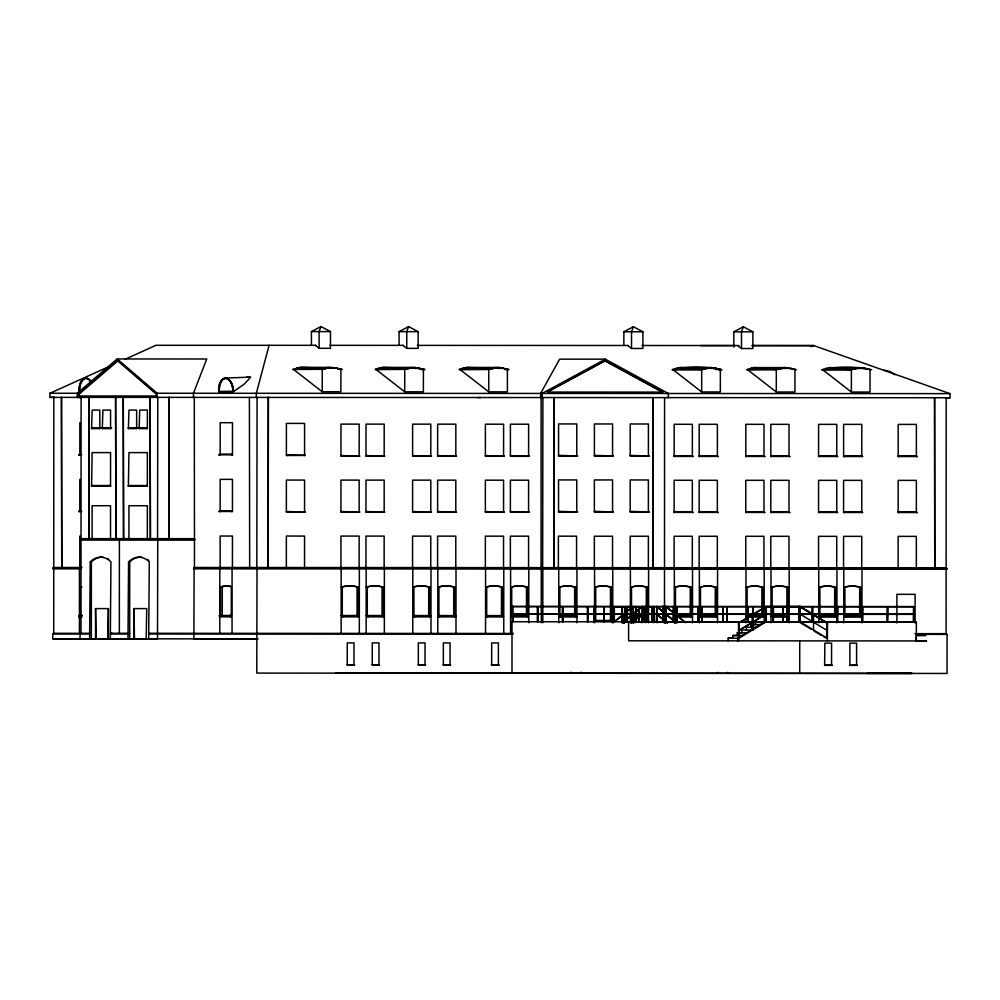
<?xml version="1.0" encoding="UTF-8"?>
<svg xmlns="http://www.w3.org/2000/svg" width="1000" height="1000" viewBox="0 0 1000 1000"><rect width="100%" height="100%" fill="white"/><g stroke="black" fill="none" stroke-linecap="round" stroke-linejoin="round"><path stroke-width="1.5" d="M54.65 397.388L50 397.388L50 393.263L112.163 365.125M258.15 638.875L52.763 638.8L52.775 634L53.725 633.312L79.412 633.312L79.438 568.837M81.975 567.475L53.75 567.475L52.8 568.15L52.8 568.837L80.913 568.837M53.725 633.312L53.75 568.837M53.75 567.475L53.812 397.388M81.825 397.362L77.275 397.362L77.275 393.25L117.175 358.95L206.762 359L193.438 393.263L193.438 397.388M78.037 395.988L78.037 394.113L117.175 360.475L156.275 394.113L156.275 395.988L78.037 395.988L79.175 395.988L79.175 394.113L118.312 360.475M79.812 479.363L79.8 511.488L78.662 511.488L79.8 510.8M79.837 422.7L79.825 454.812L78.688 454.812L79.825 454.125M80.188 616.8L79.05 616.8L79.05 615.475L82.125 615.475M79.112 391.688L79.112 391.688A12.912 7.212 86.6 0 1 82.95 379.113A12.912 7.212 86.6 0 1 91.175 382.1M79.787 567.475L79.8 536.038M80.037 638.775L80.05 633.975L81 633.288L91.337 633.288M80.188 615.475L80.2 587.1A34.288 19.175 -90 0 1 81.075 586.688M194.112 567.475L946.125 567.837L947.075 569.2L193.538 568.837L194.45 567.475L194.462 538.663L81.025 538.65L80.075 540.013L157.738 540.013L157.513 638.775L52.763 638.8M81 633.288L81.025 540.013M81.025 538.65L81.088 397.362M89.625 638.775L90.225 561.875A39.1 21.862 -90 0 1 110.938 561.875L110.337 638.775M91.337 638.775L91.363 561.875A39.1 21.862 -90 0 1 103.513 557.337M91.562 486.213L110.538 486.213L110.55 452.6L92.137 452.6L91.562 486.213L91.562 485.525L110.538 485.525M91.587 428.6L99.825 428.6L99.825 410.087L92.163 410.087L91.587 428.6L91.587 427.912L100.962 427.912M92.112 538.65L92.125 505.725L110.525 505.725L110.525 538.65M95.55 638.775L95.562 608.6L108.413 608.6L108.4 638.775M96.125 638.775L95.562 608.6M99.25 427.912L99.825 428.6M102.325 428.6L110.562 428.6L110.562 410.087L102.9 410.087L102.325 428.6L102.325 427.912L111.7 427.912M107.825 638.775L108.413 608.6M109.975 485.525L110.538 486.213M109.987 427.912L110.562 428.6M119.35 633.288L119.388 540.013M127.987 638.775L128.575 561.875A39.1 21.862 -90 0 1 149.288 561.875L148.688 638.775M128.375 486.213L147.35 486.213L147.363 452.6L128.963 452.6L128.375 486.213L128.375 485.525L147.35 485.525M128.4 428.6L136.637 428.6L136.65 410.087L128.975 410.087L128.4 428.6L128.4 427.912L137.775 427.912M128.925 538.65L128.938 505.725L147.35 505.725L147.338 538.65M129.688 638.775L129.713 561.875A39.1 21.862 -90 0 1 141.862 557.337M133.9 638.775L133.912 608.6L146.762 608.6L146.175 638.775M134.475 638.775L133.912 608.6M136.075 427.912L136.637 428.6M139.137 428.6L147.375 428.6L147.387 410.087L139.713 410.087L139.137 428.6L139.137 427.912L147.375 427.912M146.788 485.525L147.35 486.213M146.812 427.912L147.375 428.6M117.175 358.95L157.05 393.25L157.05 397.362L950 397.75L950 393.638L813.787 345.588L752.913 345.55M168.925 397.375L168.875 538.65L169.163 397.375M194.112 568.837L193.9 638.8L256.988 638.8M194.288 397.388L194.462 538.663M218.713 391.825L218.713 391.688A12.912 7.212 86.6 0 1 225.362 378.05L250.7 377.125L244.15 384.2L233.137 391.825L218.713 391.825L233.375 391.675M219.037 511.488L220.175 510.8L232.438 510.8L231.3 511.488L232.438 511.488L232.45 479.363L220.175 479.363L220.175 511.488L219.037 511.488L232.438 511.488M219.05 454.812L220.188 454.125L232.463 454.125L231.325 454.812L232.463 454.812L232.475 422.7L220.2 422.7L220.188 454.812L219.05 454.812L232.463 454.812M231.462 615.475L219.425 615.475L219.425 616.8L231.3 616.8L231.3 587.1A34.288 19.175 -90 0 0 220.562 587.1L220.562 615.475M219.788 633.312L219.812 568.837M220.15 567.475L220.162 536.038L232.438 536.038L232.425 567.475M230.35 586.075A34.288 19.175 -90 0 0 222.275 587.1L222.262 615.475L219.425 615.475M230.162 616.8L230.162 615.475L231.3 615.475M232.05 633.312L232.075 568.837M233.137 391.825L233.137 391.688A12.912 7.212 86.6 0 0 225.362 378.05M249.4 397.388L249.675 567.475M256.325 397.388L256.337 393.263L269.088 345.3M256.825 568.837L257.075 397.388M257.013 568.837L256.788 673.088L947.038 673.45L947.062 634.362L946.1 633.675L914.938 633.663M268.212 397.388L268.15 567.475L268.438 397.388M286.35 567.487L286.35 536.05L304.55 536.062L304.538 567.5M287.137 512.188L286.363 511.5L305.325 512.062L286.363 512.188L286.375 480.062L304.575 480.075L304.562 512.2M287.15 455.525L286.388 454.837L305.35 455.387L286.388 455.525L286.4 423.4L304.587 423.413L304.575 455.525M311.425 345.262L311.425 331.6L320.95 326.55L330.475 331.613L330.462 348.312L319.088 348.3L315.262 345.325M319.088 348.3L319.1 331.6L320.95 326.55M340.875 369.288L340.875 391.775L322.225 391.763L322.225 369.275L332.188 367.362L300.163 367.362L292.625 369.513L322.863 369.275L327.062 368.15L296.512 368.15L322.225 369.275M340.925 567.513L340.938 536.087L359.137 536.087L359.125 567.525M341.138 633.35L341.163 568.888M341.712 512.212L340.95 511.525L359.913 512.087L340.95 512.212L340.962 480.1L359.15 480.112L359.137 512.225M341.737 456.225L340.975 455.55L359.925 456.1L340.962 456.225L340.975 424.113L359.175 424.125L359.162 456.238M358.2 616.85L358.212 587.163A34.288 28.425 -90 0 0 342.287 587.15L342.275 616.838L358.963 616.85L358.963 615.525L341.125 615.525M343.05 616.838L343.05 615.525M347.025 664.812L354.575 664.812L347.4 665.088M347.25 664.812L347.262 642.862L353.963 642.862L353.963 664.812M357.05 615.525L357.062 587.163L358.212 587.163M359.325 633.362L359.35 568.9M365.95 567.525L365.962 536.1L384.15 536.1L384.137 567.537M366.15 633.362L366.175 568.9M366.737 512.225L365.962 511.538L384.925 512.1L365.962 512.225L365.975 480.112L384.175 480.125L384.162 512.238M366.75 456.238L365.988 455.562L384.95 456.112L365.988 456.238L366 424.125L384.188 424.137L384.175 456.25M383.212 616.862L383.225 587.175A34.288 28.425 -90 0 0 367.3 587.163L367.3 616.85L383.988 616.862L383.988 615.55L366.15 615.538M368.062 616.85L368.062 615.538M372.038 664.825L379.588 664.825L372.425 665.1M372.262 664.825L372.275 642.875L378.988 642.875L378.975 664.825M382.062 615.55L382.075 587.175A34.288 28.425 90 0 0 370.1 586.138M384.35 633.375L384.375 568.913M399.087 345.312L399.087 331.65L408.612 326.6L418.137 331.662L418.125 348.363L406.75 348.35L402.925 345.363M411.037 367.5L423.387 369.325L423.375 391.825L404.725 391.812L404.738 369.312L414.688 367.413L424.95 369.55L421.863 369.55M406.75 348.35L406.763 331.65L408.612 326.6M412.575 567.55L412.575 536.125L430.775 536.125L430.763 567.562M412.775 633.387L412.8 568.925M413.363 512.25L412.587 511.562L431.55 512.125L412.587 512.25L412.6 480.138L430.8 480.15L430.788 512.263M413.375 456.262L412.612 455.588L431.575 456.138L412.612 456.262L412.625 424.15L430.812 424.162L430.8 456.275M414.688 616.875L414.688 615.562M418.1 664.85L425.637 664.85L418.475 665.125M418.325 664.85L418.325 642.9L425.037 642.9L425.025 664.85M428.688 615.575L428.7 587.2A34.288 28.425 90 0 0 414.075 586.775M429.837 616.888L429.85 587.2A34.288 28.425 -90 0 0 413.925 587.188L413.925 616.875L430.6 616.888L430.613 615.575L413.925 615.562M430.975 633.4L430.988 568.938M437.587 567.562L437.6 536.138L455.788 536.138L455.788 567.575M437.788 633.4L437.812 568.938M438.375 512.263L437.612 511.575L456.562 512.137L437.612 512.263L437.612 480.15L455.812 480.163L455.8 512.275M438.4 456.287L437.625 455.6L456.587 456.15L437.625 456.287L437.638 424.162L455.838 424.175L455.825 456.287M439.7 616.888L439.7 615.575M443.113 664.862L450.662 664.862L443.5 665.138M443.338 664.862L443.35 642.913L450.062 642.913L450.05 664.862M453.713 615.588L453.713 587.212A34.288 28.425 90 0 0 439.1 586.788M454.862 616.9L454.862 587.212A34.288 28.425 -90 0 0 438.95 587.2L438.938 616.888L455.625 616.9L455.625 615.588L437.788 615.575M455.988 633.413L456.012 568.95M485.35 567.587L485.363 536.163L503.55 536.163L503.537 567.6M485.55 633.425L485.575 568.962M486.138 512.288L485.363 511.6L504.325 512.163L485.363 512.288L485.375 480.175L503.575 480.188L503.562 512.3M486.15 456.312L485.387 455.625L504.35 456.175L485.387 456.312L485.4 424.188L503.6 424.2L503.587 456.312M487.463 616.912L487.463 615.6M507.388 369.375L507.388 391.863L488.738 391.85L488.738 369.363L498.7 367.45L503.825 368.237L498.562 368.237M491.675 664.887L491.675 642.938L498.387 642.938L498.375 664.887M501.463 615.612L501.475 587.238A34.288 28.425 90 0 0 486.863 586.812M502.612 616.925L502.625 587.238A34.288 28.425 -90 0 0 486.712 587.225L486.7 616.912L503.387 616.925L503.387 615.612L486.7 615.6M503.75 633.438L503.775 568.975M510.363 567.6L510.375 536.175L528.575 536.175L528.562 567.612M510.575 633.438L510.6 568.975M511.15 512.3L510.387 511.613L529.35 512.175L510.387 512.3L510.4 480.188L528.587 480.2L528.575 512.312M511.175 456.325L510.4 455.637L529.362 456.188L528.6 456.325L528.612 424.212L510.412 424.2L510.4 456.325L529.362 456.325M511.987 673.188L512 621.75L916.338 621.912L916.338 640.938M512.425 621.75L512.425 606.388L913.763 606.55L913.625 621.912M512.65 621.75L512.587 606.388M512.8 621.75L512.425 606.663L913.4 606.825M526.487 615.625L526.5 587.25A34.288 28.425 90 0 0 511.875 586.825M527.638 616.938L527.65 587.25A34.288 28.425 -90 0 0 511.725 587.238L511.712 616.925L528.4 616.938L528.4 615.625L511.712 615.612M528.775 622.712L528.787 568.987M537.438 621.775L537.45 606.675M537.663 621.775L537.6 606.675M537.825 621.775L537.825 606.675M540.625 397.537L540.625 393.413L559.637 359.162L605.275 359.162L668.375 393.488L668.375 397.6L666.85 397.6M541.062 567.625L541.125 397.537M541.275 622.712L541.3 567.625M542.15 397.537L542.15 393.413L605.275 359.162M542.65 568.987L542.9 397.537M542.812 622.712L542.837 568.987M553.975 567.625L554.038 397.537M554.2 567.625L554.263 397.537M558.375 567.612L558.387 536.175L576.575 536.188L576.562 567.625M558.737 622.725L558.75 569M559.312 512.05L558.538 511.362L577.5 511.912L558.538 512.05L558.55 479.925L576.75 479.938L576.737 512.05M559.325 456.062L558.562 455.375L577.525 455.938L558.562 456.062L558.575 423.938L576.775 423.95L576.763 456.075M576.562 616.962L559.875 616.95L559.888 587.263A34.288 28.425 -90 0 1 575.8 587.275L575.788 616.962L576.562 616.962L576.562 615.65L559.875 615.638M560.638 615.638L560.638 616.95L559.875 616.95M562.463 621.788L562.463 606.7M562.688 621.788L562.612 606.7M562.837 621.788L562.85 606.7M570.875 673.225L570.875 672.412M571.487 673.225L571.487 672.412M574.637 615.65L574.65 587.275A34.288 28.425 90 0 0 562.675 586.237M576.925 622.737L576.95 569.012M580.688 673.225L580.688 672.412M581.3 673.225L581.3 672.412M587.475 621.8L587.475 606.712M587.7 621.8L587.638 606.712M587.863 621.8L587.863 606.712M593.812 622.513L593.825 606.462M594.05 606.462L593.812 621.825M594.2 621.825L594.2 606.737M594.338 567.65L594.35 536.213L612.55 536.225L612.537 567.663M594.55 622.737L594.575 569.012M595.125 512.062L594.362 511.375L613.325 511.938L594.362 512.062L594.375 479.95L612.575 479.95L612.562 512.075M595.15 456.075L594.388 455.387L613.35 455.95L594.388 456.075L594.4 423.963L612.587 423.975L612.575 456.087M603.987 621.825L604 606.737M604.15 606.737L604.138 621.825L604.375 606.737M610.462 620.462L610.475 587.288A34.288 28.425 -90 0 0 595.85 586.862M611.625 587.288L611.613 620.462L595.688 620.462L595.7 587.288A34.288 28.425 -90 0 1 611.625 587.288L610.475 587.288M611.812 621.838L611.812 606.475M612.038 622.525L612.038 606.475M612.188 621.838L612.2 606.75M612.487 621.812L612.5 606.725M612.725 621.812L612.65 606.725M612.75 622.75L612.762 569.025M613.962 621.825L613.962 606.737M614.188 621.825L614.125 606.737M614.338 621.825L614.35 606.737M621.975 621.838L621.987 606.75M622.212 621.838L622.137 606.75M622.362 621.838L622.362 606.75M623.85 345.438L623.862 331.775L633.387 326.712L642.9 331.775L642.9 348.475L631.525 348.475L627.688 345.487M623.9 623.025L624.138 613.837L624.288 622.975M624.062 623.025L624.138 613.837M624.7 621.825L624.7 606.737M624.925 621.825L624.862 606.737M625.075 621.825L625.087 606.737M626.725 621.75L626.888 606.388M626.95 621.75L627.112 606.663M628.6 621.75L628.6 640.788L926.575 640.938L916 640.938L916.338 635.625L925.788 635.625M630.163 567.663L630.175 536.237L648.375 536.237L648.363 567.675M630.375 622.762L630.4 569.038M630.95 512.087L630.188 511.4L649.15 511.95L630.95 511.95M630.975 456.1L630.2 455.412L649.163 455.975L630.2 456.1L630.212 423.975L648.413 423.988L648.4 456.112M631.525 348.475L631.525 331.775L633.387 326.712M648.2 617L631.512 616.987L631.525 587.3A34.288 28.425 -90 0 1 647.45 587.312L647.438 617L648.2 617L648.2 615.688L631.512 615.675M631.95 621.838L632.112 606.75L632.175 621.838M632.337 606.75L632.337 621.838L631.388 622.513M632.913 622.513L632.913 606.462L613.488 622.337M633.15 606.737L632.987 621.825L632 622.513M633.263 623.025L633.65 613.837L633.65 622.975M633.413 623.025L633.5 613.837M635.125 622.513L635.125 621.825M635.588 621.825L635.6 606.737M635.75 622.513L635.763 606.462M635.975 621.825L635.975 606.462M638.65 621.825L638.65 606.737M638.875 621.825L638.812 606.737M639.025 621.825L639.038 606.737M642.113 622.513L642.275 606.462L622.85 622.612M642.35 621.825L642.513 606.737M642.7 606.75L642.688 621.838L641.825 622.513M642.913 621.838L642.85 606.75M643.075 621.838L643.075 606.75M644.963 622.513L644.963 606.737M645.188 621.825L645.125 606.462M645.337 621.825L645.35 606.462M645.562 622.513L645.562 621.825M646.287 615.688L646.3 587.312A34.288 28.425 90 0 0 631.675 586.888M646.775 622.513L646.787 606.462M647 621.825L646.95 606.462M647.15 621.825L647.175 606.462M648.375 512.087L648.388 479.975L630.2 479.963L630.188 512.087L649.15 512.087M648.575 622.775L648.587 569.05M651.75 621.775L651.9 606.675M651.975 621.775L651.975 606.675M652.125 621.775L652.125 606.675M652.913 567.675L653.2 397.587L653.138 567.675M653.35 622.525L653.35 621.838M653.575 621.838L653.725 606.475M653.962 622.525L653.95 606.475M656.413 621.838L656.8 606.75L675.9 622.638M656.637 621.838L656.637 606.475L676.988 622.962M656.787 622.525L656.8 606.475L676.05 622.638M662.925 621.838L662.925 606.475M663.088 606.475L663.15 622.525L663.312 606.475M663.775 622.525L663.775 621.838M664.488 622.775L664.513 569.05M664.575 397.6L664.513 567.688L665.462 569.05L663.925 569.05M664.762 621.838L665.138 606.75L662.925 606.75M664.987 622.525L664.975 606.475M665.138 621.838L665.138 606.475M665.263 623L665.425 613.862M665.487 623.05L665.263 613.862M665.763 621.838L666.15 606.75M666 622.525L666 606.475L685.413 622.375M666.15 621.838L666.15 606.475M672.95 621.838L673.1 606.75M674.112 567.688L674.125 536.263L692.325 536.263L692.312 567.7M674.137 512.388L674.15 480.275L692.337 480.288L692.337 512.4L693.1 512.4L692.337 511.712L674.137 511.7L674.9 512.25L674.137 512.388L693.1 512.4M674.163 456.413L674.163 424.288L692.362 424.3L692.35 456.413L693.112 456.413L692.35 455.725L674.163 455.725L674.925 456.275L674.163 456.413L693.112 456.413M674.325 622.788L674.35 569.062M674.625 623L674.775 613.862L674.85 623.05M692.15 617.025L675.462 617.013L675.475 587.325A34.288 28.425 -90 0 1 691.4 587.337L691.388 617.025L692.15 617.025L692.15 615.712L674.312 615.7M676.237 615.7L676.237 617.013L675.462 617.013M676.762 621.788L676.762 606.7M676.988 621.788L676.925 606.7M677.138 621.788L677.15 606.7M691.4 587.337L690.25 587.337L690.238 615.712L692.15 615.712M692.525 622.8L692.537 569.075M697.962 621.85L698.125 606.763M698.188 621.85L697.962 606.763M699.137 567.7L699.15 536.275L717.337 536.275L717.325 567.712M699.15 512.4L699.163 480.288L717.362 480.3L717.35 512.413L718.112 512.413L717.35 511.725L699.15 511.712L699.925 512.263L699.15 512.4L718.112 512.413M699.175 456.425L699.188 424.3L717.375 424.312L717.375 456.425L718.138 456.425L717.375 455.737L699.175 455.737L699.938 456.287L699.175 456.425L718.138 456.425M699.35 622.8L699.362 569.075M700.487 617.025L700.5 587.337A34.288 28.425 -90 0 1 716.413 587.35L716.4 617.038L717.175 617.038L717.175 615.725L699.338 615.712L701.25 615.712L701.25 617.025L700.487 617.025L717.175 617.038M706.525 368.35L701.4 369.7L672.087 369.712C687.475 366.163 704.712 366.388 720.35 369.487L720.337 391.975L701.688 391.962L701.7 369.475L711.65 367.562L721.912 369.712L718.825 369.712M701.775 621.8L701.787 606.712M702.013 621.8L701.938 606.712M702.163 621.8L702.163 606.712M703.288 586.312A34.288 28.425 90 0 1 715.263 587.35L715.25 615.725L717.175 615.725M717.562 673.312L717.562 672.487M717.537 622.812L717.562 569.087M718.175 673.312L718.175 672.487M722.975 621.862L723.138 606.775M723.213 621.862L722.987 606.775M726.8 621.812L726.8 606.725M727.025 621.812L726.95 606.725M727.175 621.812L727.188 606.725M727.387 673.312L727.387 672.487M728 673.312L728 672.487M728.175 640.837L728.188 638.263L739.475 638.275M742.675 635.525L732.738 635.525L732.725 638.275L728.188 638.263M733.825 347.013L733.838 331.825L743.363 326.775L752.875 331.838L752.875 348.537L741.5 348.525L737.663 345.55M747.225 632.788L737.288 632.788L737.275 635.525L732.738 635.525M737.625 640.837L737.625 638.263L764.925 621.825M738.763 640.837L738.625 622.913L766.075 606.462L765.913 621.825M738.838 638.263L738.85 623.038M741.5 348.525L741.5 331.825L743.363 326.775M745.763 567.725L745.775 536.3L763.962 536.3L763.95 567.737M745.775 512.425L745.788 480.312L763.988 480.325L763.975 512.438L764.737 512.438L763.975 511.75L745.775 511.737L746.55 512.288L745.775 512.425L764.737 512.438M745.8 456.45L745.812 424.325L764 424.338L763.988 456.45L764.762 456.45L763.988 455.763L745.8 455.763L746.562 456.312L745.8 456.45L764.762 456.45M745.962 622.825L745.987 569.1M746.375 630.05L746.375 627.3L757.675 627.312M747.113 617.05L747.113 587.362A34.288 28.425 -90 0 1 763.037 587.375L763.025 617.062L763.8 617.062L763.8 615.75L745.962 615.737L747.875 615.737L747.875 617.05L747.113 617.05L763.8 617.062M748 621.875L748.15 606.788M748.225 621.875L748.225 606.788M748.375 621.875L748 606.788M750.925 627.312L750.925 624.562L760.875 624.562M752.262 630.05L752.425 614.963M752.487 630.05L752.65 614.825L752.638 630.05M752.95 621.825L753.112 606.737M753.175 621.825L753.325 606.462M755.475 621.825L755.475 624.562L750.925 624.562M749.912 586.337A34.288 28.425 90 0 1 761.888 587.375L761.875 615.75L763.8 615.75M764.163 622.837L764.188 569.113M766.287 621.825L766.3 606.737M770.775 567.737L770.788 536.312L788.988 536.312L788.975 567.75M770.8 512.438L770.812 480.325L789 480.337L788.988 512.45L789.762 512.45L788.988 511.763L770.8 511.75L771.562 512.3L770.8 512.438L789.762 512.45M770.812 456.463L770.825 424.338L789.025 424.35L789.013 456.463L789.775 456.463L789.013 455.775L770.812 455.775L771.587 456.325L770.812 456.463L789.775 456.463M770.987 622.837L771 569.113M772.125 617.062L772.138 587.375A34.288 28.425 -90 0 1 788.05 587.388L788.05 617.075L788.812 617.075L788.812 615.763L770.975 615.75L772.887 615.75L772.887 617.062L772.125 617.062L788.812 617.075M773.012 621.888L773.4 606.8L773.4 621.9M773.238 621.9L773.175 606.8M790.763 368.4L794.95 369.525L794.95 392.013L776.3 392.013L776.3 369.513L785.625 367.6L796.513 369.75M782.9 621.838L783.288 606.737L783.288 621.838M783.138 621.838L783.062 606.737M774.925 586.35A34.288 28.425 90 0 1 786.9 587.388L786.9 615.763L788.812 615.763M787.163 621.838L787.325 606.475M787.4 621.838L787.4 606.75M787.55 621.838L787.175 606.75M789.175 622.85L789.2 569.125M799.175 621.912L799.175 606.825L800.062 606.75M799.4 621.912L799.388 606.55M799.55 621.912L799.538 606.55M799.725 673.35L799.737 640.612M799.675 621.838L799.675 606.75M799.9 621.838L799.912 606.475L827.35 623.225L827.337 638.312L800.05 621.838L800.062 606.475L765.913 606.462M812.188 621.85L812.575 606.763L812.562 621.85M812.412 621.85L812.337 606.763M813.55 614.987L813.538 630.075M818.538 567.762L818.55 536.337L836.737 536.35L836.725 567.775M818.562 512.463L818.562 480.35L836.762 480.363L836.75 512.475L837.513 512.475L836.75 511.788L818.562 511.788L819.325 512.463L818.562 512.463L837.513 512.475M818.575 456.488L818.587 424.363L836.787 424.375L836.775 456.488L837.537 456.488L836.775 455.812L818.575 455.8L819.338 456.35L818.575 456.488L837.537 456.488M818.75 622.863L818.763 569.138M836.575 617.1L819.887 617.087L819.9 587.4A34.288 28.425 -90 0 1 835.812 587.413L835.8 617.1L836.575 617.1L836.575 615.788L820.188 615.775M832.175 665.337L824.625 665.337L831.8 665.062M827.113 638.312L827.35 622.95L827.337 640.888M831.562 665.062L831.575 643.112L824.862 643.112L824.625 665.337M820.05 586.987A34.288 28.425 90 0 1 834.663 587.413L834.65 615.788L836.575 615.788M836.938 622.875L836.963 569.15M837.2 621.862L837.588 606.775L837.588 621.862M837.425 621.862L837.362 606.775M843.55 567.775L843.562 536.35L861.762 536.362L861.75 567.788M843.575 512.475L843.587 480.363L861.775 480.375L861.762 512.487L862.537 512.487L861.762 511.8L843.575 511.8L844.338 512.475L843.575 512.475L862.537 512.487M843.6 456.5L843.6 424.375L861.8 424.387L861.787 456.5L862.55 456.5L861.787 455.825L843.6 455.812L844.362 456.5L843.6 456.5L862.55 456.5M843.763 622.875L843.787 569.15M861.587 617.112L844.9 617.1L844.912 587.413A34.288 28.425 -90 0 1 860.837 587.425L860.825 617.112L861.587 617.112L861.587 615.8L845.2 615.788M857.2 665.35L849.65 665.35L856.812 665.075M849.875 665.075L849.887 643.125L856.587 643.125L856.587 665.075M856.213 368.425L851.075 369.775L821.775 369.787C837.163 366.25 854.4 366.463 870.037 369.562L870.025 392.062L851.375 392.05L851.388 369.55L861.338 367.65L871.6 369.787M845.062 587A34.288 28.425 90 0 1 859.688 587.425L859.675 615.8L861.587 615.8M861.963 622.888L861.975 569.163M862.225 621.875L862.613 606.788L862.6 621.875M862.45 621.875L862.375 606.788M887.237 621.888L887.625 606.8L887.613 621.9M887.463 621.9L887.4 606.8M896.9 622.987L896.912 594.325L915.1 594.338L915.1 623M898.138 567.812L898.15 536.375L916.338 536.388L916.338 567.812M898.162 512.513L898.175 480.387L916.363 480.4L916.35 512.525L917.125 512.525L916.35 511.838L898.162 511.825L898.925 512.513L898.162 512.513L917.125 512.525M898.175 456.525L898.188 424.412L916.388 424.412L916.375 456.538L917.138 456.538L916.375 455.85L898.175 455.838L898.95 456.525L898.175 456.525L917.138 456.538M913.388 621.912L913.55 606.825M946.1 633.675L946.125 569.2M946.188 397.75L946.125 567.837L947.075 568.525L193.538 568.15M218.888 391.375L218.9 388.275A12.6 7.037 86.6 0 1 225.375 378.375A12.6 7.037 86.6 0 1 232.662 388.275L233.5 391.337L233.238 388.25A12.6 7.037 86.6 0 0 225.938 378.338A12.6 7.037 86.6 0 0 219.462 388.25L218.888 391.375L233.5 391.337M613.488 622.612L632.913 606.737M621.925 622.938L642.125 606.462M623 622.612L642.275 606.737M631.275 622.938L642.125 614.012M631.438 622.938L642.275 614.012M632.638 622.212L642.275 614.288M641.2 622.513L642.113 621.825M766.062 614.012L738.775 630.45M738.763 638.263L766.062 621.825L766.15 606.737L738.625 623.175L738.612 638.263M548.025 391.312L605.275 360.662L663.088 392.113L547.45 392.05L605.275 360.662M124.875 359.375L155.95 345.3L315.912 345.325M810.863 346.613L813.787 345.588L751.8 345.588M405.363 369.312L409.562 368.2L379.012 368.2L375.125 369.55L405.363 369.312L375.8 369.312L404.725 391.812M489.375 369.363L493.562 368.237L463.025 368.237L459.125 369.6L489.375 369.363L459.812 369.363L488.738 391.85M776.938 369.513L786.263 367.6L754.237 367.6L746.688 369.75L776.938 369.513L747.375 369.513L776.3 392.013M321.925 369.5L322.863 369.275M414.688 367.413L382.663 367.413L379.012 368.2L404.738 369.312M498.7 367.45L466.675 367.45L463.025 368.237L488.738 369.363M246.838 377.125L249.575 376.6M332.05 368.363L336.688 368.15L342.438 369.513M414.55 368.413L419.188 368.2M498.562 368.45L503.2 368.237L508.95 369.6L505.875 369.6M713.062 368.5L716.15 368.35M327.013 367.5L337.312 368.15L332.062 368.15M495.037 367.55L503.2 368.237M785.625 367.6L759.912 368.4L754.237 367.6L780.5 368.387M311.425 331.6L330.475 331.613M399.087 331.65L418.137 331.662M642.9 331.775L623.862 331.775M752.875 331.838L733.838 331.825M329.963 345.325L403.312 345.363M417.362 345.375L628.062 345.487M642.1 345.5L738.875 345.55M700.65 345.588L734.75 345.588M711.65 367.562L679.638 367.562L705.9 368.35M861.338 367.65L829.312 367.65L855.575 368.425M414.562 368.2L419.812 368.2M716.787 368.35L675.987 368.35L701.7 369.475M791.388 368.4L750.588 368.387L776.3 369.513M866.462 368.438L825.662 368.425L851.388 369.55M337.837 369.288L341.512 369.288M420.337 369.325L424.012 369.325M504.35 369.375L508.025 369.375M702.325 369.475L672.763 369.475L701.688 391.962M715.775 369.487L720.975 369.487M794.95 369.525L795.588 369.525M852.013 369.55L822.45 369.55L851.375 392.05M870.037 369.562L870.662 369.562M77.95 393.263L50 393.263L53.1 393.263M950 393.638L157.05 393.25M666.85 393.488L668.375 393.488M78.037 394.113L79.175 394.113M77.275 397.362L157.787 397.362L157.55 540.013L194.85 540.037M50 397.388L82.125 397.388M477.475 397.562L480.588 397.562M945.362 397.75L950 397.75M78.688 454.812L81.75 454.675M559.325 455.925L577.525 455.938M595.15 455.938L613.35 455.95M630.975 455.962L649.163 455.975M78.662 511.488L81.737 511.35M559.312 511.912L577.5 511.912M595.125 511.925L613.325 511.938M80.075 539.325L194.85 539.35M90.225 561.875L91.363 561.875M128.575 561.875L129.713 561.875M52.8 568.15L80.913 568.15M342.287 587.15L341.138 587.15A34.288 28.425 90 0 1 357.062 587.163M80.2 587.1L81.912 587.1M220.562 587.1L222.275 587.1M367.3 587.163L366.15 587.163A34.288 28.425 90 0 1 368.775 586.4M382.075 587.175L383.225 587.175M428.7 587.2L429.85 587.2M453.713 587.212L454.862 587.212M501.475 587.238L502.625 587.238M526.5 587.25L527.65 587.25M574.65 587.275L575.8 587.275M646.3 587.312L647.45 587.312M675.475 587.325L674.325 587.325A34.288 28.425 90 0 1 690.25 587.337M700.5 587.337L699.35 587.337A34.288 28.425 90 0 1 701.963 586.575M715.263 587.35L716.413 587.35M747.113 587.362L745.962 587.362A34.288 28.425 90 0 1 748.575 586.6M761.888 587.375L763.037 587.375M772.138 587.375L770.987 587.375A34.288 28.425 90 0 1 773.6 586.613M786.9 587.388L788.05 587.388M834.663 587.413L835.812 587.413M859.688 587.425L860.837 587.425M611.812 606.75L653.962 606.75M512.425 613.938L913.763 614.087M512.425 614.212L913.612 614.362M593.825 614.288L653.962 614.288M656.637 614.3L666.275 622.238M662.925 614.288L665.15 614.288M765.913 614.275L738.775 630.725M79.05 615.475L81.9 615.475M819.887 615.775L820.65 615.775L820.65 617.087L819.887 617.087M844.9 615.788L845.675 615.788L845.675 617.1L844.9 617.1M79.05 616.8L82.125 616.8M631.512 616.987L632.275 616.987M626.3 621.75L916.338 621.912M753.125 630.05L741.825 630.05L741.825 632.788L737.288 632.788M827.188 630.5L799.9 614.025M149.262 633.288L513.263 633.45M112.05 633.288L110.913 633.288L129.688 633.288M52.775 634L89.637 633.975M110.337 633.975L127.987 633.975M148.688 633.975L512.975 634.125M915.938 634.338L947.062 634.362M827.337 638.312L823.925 636.938M335.475 673.125L912.237 673.413L867.25 673.413M466.675 367.45L492.938 368.237M382.663 367.413L408.925 368.2M300.163 367.362L326.425 368.15M604.513 360.662L662.325 392.113M800.062 606.475L827.35 622.95M799.912 606.75L827.188 623.225M798.913 621.838L806.875 626.65M808.012 627.337L811.413 629.388M813.688 630.763L821.65 635.575M666.612 621.838L667.525 622.525M666 621.838L666.9 622.525M656.787 621.838L657.7 622.525M656.175 621.838L657.087 622.525M293.3 369.275L322.225 391.763M666 606.75L685.413 622.638M667.625 622.962L656.787 614.025L667.475 622.962M119.462 361.463L124.062 365.425M126.363 367.4L130.963 371.362M134.412 374.325L139.012 378.288M141.312 380.262L156.263 393.125M883.612 370.337A49.188 27.513 -90 0 1 894.925 374.688M91.062 382.312A12.6 7.037 86.6 0 0 83.9 378.837A12.6 7.037 86.6 0 0 79.3 388.275L79.287 391.375L79.862 388.25A12.6 7.037 86.6 0 1 90.05 380.15M107.062 558.4A39.1 21.862 -90 0 1 108.787 559.312M560.037 586.85A34.288 28.425 90 0 1 561.35 586.5M147.137 559.312A39.1 21.862 -90 0 1 148.812 560.475M61.475 397.388L61.762 567.475L61.475 397.388M88.75 397.362L89.038 538.65L88.75 397.362M115.6 397.362L115.887 538.65L115.6 397.362M123.263 397.362L123.562 538.65L123.263 397.362M150.113 397.362L150.4 538.65L150.113 397.362M491.438 664.887L498.988 665.163L491.438 664.887M934.587 397.738L934.762 567.825L934.587 397.738"/></g></svg>
